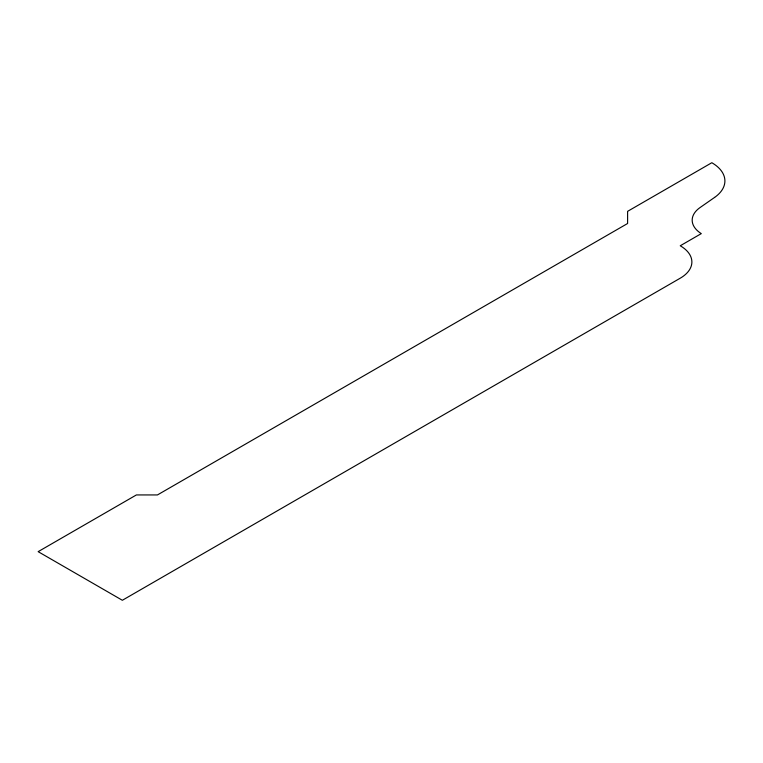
<?xml version="1.0" encoding="UTF-8"?>
<svg xmlns="http://www.w3.org/2000/svg" width="763" height="763" viewBox="0 0 763 763"><rect width="100%" height="100%" fill="white"/><g stroke="black" fill="none" stroke-linecap="round" stroke-linejoin="round"><path stroke-width="1.14" d="M714.616 197.407L700.081 207.536A34.306 19.809 0 0 0 701.292 233.621L680.243 245.772A39.695 22.919 0 0 1 680.243 278.19L122.357 600.281L38.15 551.659L136.396 494.939L157.445 494.939L627.606 223.492L627.606 211.341L711.822 162.719A44.655 25.78 0 0 1 714.616 197.407"/></g></svg>
